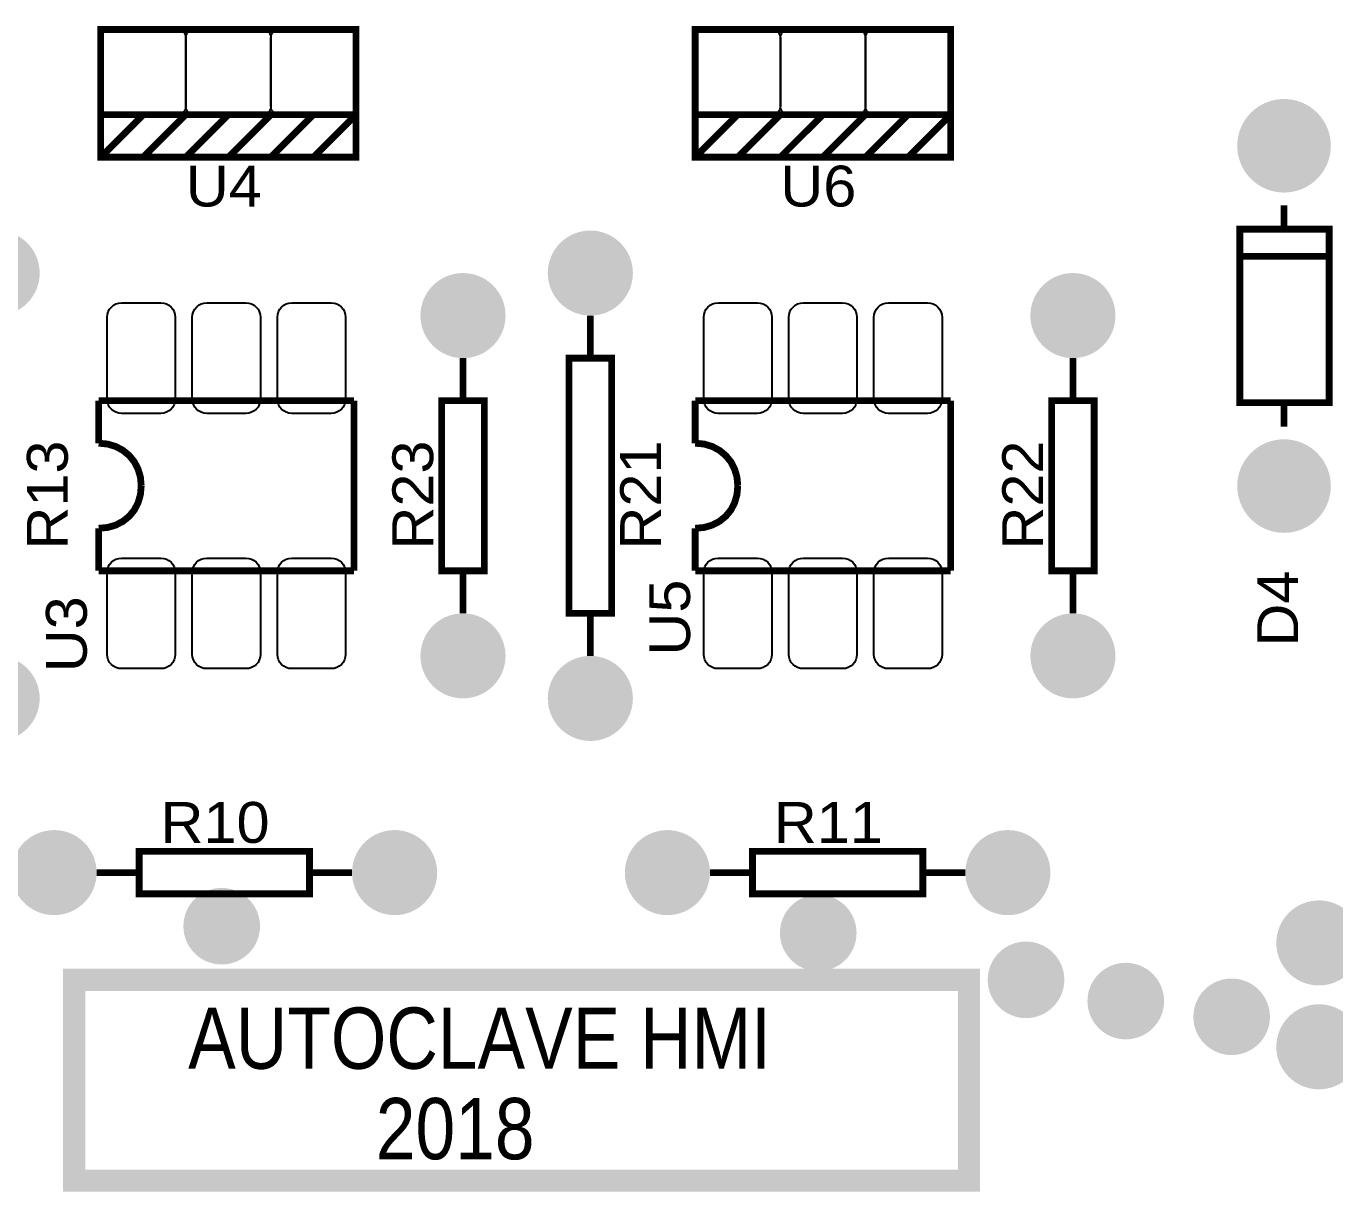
# Model space of a CAD drawing. Header units: inches. Extents: x 18.7 to 39.4, y 4.3 to 20.5.
# Drawn here: x 34.981 to 36.637, y 12.995 to 14.47 of the extents above; entities that cross this region are included whole.
import ezdxf

# ---------------------------------------------------------------- set-up
doc = ezdxf.new("R2010")
doc.units = ezdxf.units.IN
doc.header["$MEASUREMENT"] = 0
doc.styles.get("Standard").update_dxf_attribs({"font": 'arial.ttf'})

# ---------------------------------------------------------------- blocks, each defined once
blk = doc.blocks.new('EPAD')
at = {"const_width": 0.5}
blk.add_lwpolyline([(-0.25, 0, 1), (0.25, 0, 1)], format="xyb", close=True, dxfattribs=at)
blk = doc.blocks.new('tarjetacontrol3')
for points, const_width in [([(52.5586, 41.9392), (53.0086, 41.9392), (53.0086, 42.0892), (52.5586, 42.0892), (52.5586, 41.9392)], 0.012), ([(52.5586, 41.9392), (53.0086, 41.9392), (53.0086, 42.0892), (52.5586, 42.0892), (52.5586, 41.9392)], 0.012), ([(52.5586, 41.9392), (53.0086, 41.9392), (53.0086, 42.0892), (52.5586, 42.0892), (52.5586, 41.9392)], 0.012), ([(53.6062, 41.9392), (54.0562, 41.9392), (54.0562, 42.0892), (53.6062, 42.0892), (53.6062, 41.9392)], 0.012), ([(53.6062, 41.9392), (54.0562, 41.9392), (54.0562, 42.0892), (53.6062, 42.0892), (53.6062, 41.9392)], 0.012), ([(53.6062, 41.9392), (54.0562, 41.9392), (54.0562, 42.0892), (53.6062, 42.0892), (53.6062, 41.9392)], 0.012), ([(53.0086, 41.9392), (53.0086, 41.8642), (52.5586, 41.8642), (52.5586, 41.9392)], 0.012), ([(52.6336, 41.9392), (52.5586, 41.8642)], 0.012), ([(53.0086, 41.9392), (53.0086, 41.8642), (52.5586, 41.8642), (52.5586, 41.9392)], 0.012), ([(52.6336, 41.9392), (52.5586, 41.8642)], 0.012), ([(53.0086, 41.9392), (53.0086, 41.8642), (52.5586, 41.8642), (52.5586, 41.9392)], 0.012), ([(52.6336, 41.9392), (52.5586, 41.8642)], 0.012), ([(52.7086, 41.9392), (52.6336, 41.8642)], 0.012), ([(52.7086, 41.9392), (52.6336, 41.8642)], 0.012), ([(52.7086, 41.9392), (52.6336, 41.8642)], 0.012), ([(52.7836, 41.9392), (52.7086, 41.8642)], 0.012), ([(52.7836, 41.9392), (52.7086, 41.8642)], 0.012), ([(52.7836, 41.9392), (52.7086, 41.8642)], 0.012), ([(52.8586, 41.9392), (52.7836, 41.8642)], 0.012), ([(52.8586, 41.9392), (52.7836, 41.8642)], 0.012), ([(52.8586, 41.9392), (52.7836, 41.8642)], 0.012), ([(52.9336, 41.9392), (52.8586, 41.8642)], 0.012), ([(52.9336, 41.9392), (52.8586, 41.8642)], 0.012), ([(52.9336, 41.9392), (52.8586, 41.8642)], 0.012), ([(53.0086, 41.9392), (52.9336, 41.8642)], 0.012), ([(53.0086, 41.9392), (52.9336, 41.8642)], 0.012), ([(53.0086, 41.9392), (52.9336, 41.8642)], 0.012), ([(54.0562, 41.9392), (54.0562, 41.8642), (53.6062, 41.8642), (53.6062, 41.9392)], 0.012), ([(53.6812, 41.9392), (53.6062, 41.8642)], 0.012), ([(54.0562, 41.9392), (54.0562, 41.8642), (53.6062, 41.8642), (53.6062, 41.9392)], 0.012), ([(53.6812, 41.9392), (53.6062, 41.8642)], 0.012), ([(54.0562, 41.9392), (54.0562, 41.8642), (53.6062, 41.8642), (53.6062, 41.9392)], 0.012), ([(53.6812, 41.9392), (53.6062, 41.8642)], 0.012), ([(53.7562, 41.9392), (53.6812, 41.8642)], 0.012), ([(53.7562, 41.9392), (53.6812, 41.8642)], 0.012), ([(53.7562, 41.9392), (53.6812, 41.8642)], 0.012), ([(53.8312, 41.9392), (53.7562, 41.8642)], 0.012), ([(53.8312, 41.9392), (53.7562, 41.8642)], 0.012), ([(53.8312, 41.9392), (53.7562, 41.8642)], 0.012), ([(53.9062, 41.9392), (53.8312, 41.8642)], 0.012), ([(53.9062, 41.9392), (53.8312, 41.8642)], 0.012), ([(53.9062, 41.9392), (53.8312, 41.8642)], 0.012), ([(53.9812, 41.9392), (53.9062, 41.8642)], 0.012), ([(53.9812, 41.9392), (53.9062, 41.8642)], 0.012), ([(53.9812, 41.9392), (53.9062, 41.8642)], 0.012), ([(54.0562, 41.9392), (53.9812, 41.8642)], 0.012), ([(54.0562, 41.9392), (53.9812, 41.8642)], 0.012), ([(54.0562, 41.9392), (53.9812, 41.8642)], 0.012), ([(54.6438, 41.7793), (54.6438, 41.7373)], 0.012), ([(54.6438, 41.7793), (54.6438, 41.7373)], 0.012), ([(54.6438, 41.7793), (54.6438, 41.7373)], 0.012), ([(54.5658, 41.4313), (54.7233, 41.4313), (54.7233, 41.7373), (54.5658, 41.7373), (54.5658, 41.4313)], 0.012), ([(54.5658, 41.4313), (54.7233, 41.4313), (54.7233, 41.7373), (54.5658, 41.7373), (54.5658, 41.4313)], 0.012), ([(54.5658, 41.4313), (54.7233, 41.4313), (54.7233, 41.7373), (54.5658, 41.7373), (54.5658, 41.4313)], 0.012), ([(54.7218, 41.6893), (54.5673, 41.6893)], 0.012), ([(54.7218, 41.6893), (54.5673, 41.6893)], 0.012), ([(54.7218, 41.6893), (54.5673, 41.6893)], 0.012), ([(53.4214, 41.5849), (53.4214, 41.5099)], 0.012), ([(53.4214, 41.5849), (53.4214, 41.5099)], 0.012), ([(53.4214, 41.5849), (53.4214, 41.5099)], 0.012), ([(53.197, 41.4349), (53.197, 41.5099)], 0.012), ([(53.197, 41.4349), (53.197, 41.5099)], 0.012), ([(53.197, 41.4349), (53.197, 41.5099)], 0.012), ([(53.3839, 41.0599), (53.4589, 41.0599), (53.4589, 41.5099), (53.3839, 41.5099), (53.3839, 41.0599)], 0.012), ([(53.3839, 41.0599), (53.4589, 41.0599), (53.4589, 41.5099), (53.3839, 41.5099), (53.3839, 41.0599)], 0.012), ([(53.3839, 41.0599), (53.4589, 41.0599), (53.4589, 41.5099), (53.3839, 41.5099), (53.3839, 41.0599)], 0.012), ([(54.2718, 41.4349), (54.2718, 41.5099)], 0.012), ([(54.2718, 41.4349), (54.2718, 41.5099)], 0.012), ([(54.2718, 41.4349), (54.2718, 41.5099)], 0.012), ([(52.555, 41.3599), (52.555, 41.4349)], 0.012), ([(52.555, 41.4349), (53.005, 41.4349)], 0.012), ([(52.555, 41.3599), (52.555, 41.4349)], 0.012), ([(52.555, 41.4349), (53.005, 41.4349)], 0.012), ([(52.555, 41.3599), (52.555, 41.4349)], 0.012), ([(52.555, 41.4349), (53.005, 41.4349)], 0.012), ([(53.005, 41.1349), (53.005, 41.4349)], 0.012), ([(53.005, 41.1349), (53.005, 41.4349)], 0.012), ([(53.005, 41.1349), (53.005, 41.4349)], 0.012), ([(53.1595, 41.1349), (53.2345, 41.1349), (53.2345, 41.4349), (53.1595, 41.4349), (53.1595, 41.1349)], 0.012), ([(53.1595, 41.1349), (53.2345, 41.1349), (53.2345, 41.4349), (53.1595, 41.4349), (53.1595, 41.1349)], 0.012), ([(53.1595, 41.1349), (53.2345, 41.1349), (53.2345, 41.4349), (53.1595, 41.4349), (53.1595, 41.1349)], 0.012), ([(53.6062, 41.3599), (53.6062, 41.4349)], 0.012), ([(53.6062, 41.4349), (54.0562, 41.4349)], 0.012), ([(53.6062, 41.3599), (53.6062, 41.4349)], 0.012), ([(53.6062, 41.4349), (54.0562, 41.4349)], 0.012), ([(53.6062, 41.3599), (53.6062, 41.4349)], 0.012), ([(53.6062, 41.4349), (54.0562, 41.4349)], 0.012), ([(54.0562, 41.1349), (54.0562, 41.4349)], 0.012), ([(54.0562, 41.1349), (54.0562, 41.4349)], 0.012), ([(54.0562, 41.1349), (54.0562, 41.4349)], 0.012), ([(54.2343, 41.1349), (54.3093, 41.1349), (54.3093, 41.4349), (54.2343, 41.4349), (54.2343, 41.1349)], 0.012), ([(54.2343, 41.1349), (54.3093, 41.1349), (54.3093, 41.4349), (54.2343, 41.4349), (54.2343, 41.1349)], 0.012), ([(54.2343, 41.1349), (54.3093, 41.1349), (54.3093, 41.4349), (54.2343, 41.4349), (54.2343, 41.1349)], 0.012), ([(54.6438, 41.4313), (54.6438, 41.3893)], 0.012), ([(54.6438, 41.4313), (54.6438, 41.3893)], 0.012), ([(54.6438, 41.4313), (54.6438, 41.3893)], 0.012), ([(52.63, 41.2849), (52.6286, 41.3002), (52.6244, 41.3143), (52.6178, 41.3271), (52.6089, 41.3381), (52.5979, 41.3472), (52.5851, 41.3541), (52.5708, 41.3584), (52.555, 41.3599)], 0.012), ([(52.63, 41.2849), (52.6286, 41.3002), (52.6244, 41.3143), (52.6178, 41.3271), (52.6089, 41.3381), (52.5979, 41.3472), (52.5851, 41.3541), (52.5708, 41.3584), (52.555, 41.3599)], 0.012), ([(52.63, 41.2849), (52.6286, 41.3002), (52.6244, 41.3143), (52.6178, 41.3271), (52.6089, 41.3381), (52.5979, 41.3472), (52.5851, 41.3541), (52.5708, 41.3584), (52.555, 41.3599)], 0.012), ([(53.6812, 41.2849), (53.6798, 41.3002), (53.6756, 41.3143), (53.669, 41.3271), (53.66, 41.3381), (53.6491, 41.3472), (53.6363, 41.3541), (53.6219, 41.3584), (53.6062, 41.3599)], 0.012), ([(53.6812, 41.2849), (53.6798, 41.3002), (53.6756, 41.3143), (53.669, 41.3271), (53.66, 41.3381), (53.6491, 41.3472), (53.6363, 41.3541), (53.6219, 41.3584), (53.6062, 41.3599)], 0.012), ([(53.6812, 41.2849), (53.6798, 41.3002), (53.6756, 41.3143), (53.669, 41.3271), (53.66, 41.3381), (53.6491, 41.3472), (53.6363, 41.3541), (53.6219, 41.3584), (53.6062, 41.3599)], 0.012), ([(52.63, 41.2849), (52.6286, 41.2692), (52.6244, 41.2548), (52.6178, 41.242), (52.6089, 41.2311), (52.5979, 41.2222), (52.5851, 41.2155), (52.5708, 41.2113), (52.555, 41.2099)], 0.012), ([(52.63, 41.2849), (52.6286, 41.2692), (52.6244, 41.2548), (52.6178, 41.242), (52.6089, 41.2311), (52.5979, 41.2222), (52.5851, 41.2155), (52.5708, 41.2113), (52.555, 41.2099)], 0.012), ([(52.63, 41.2849), (52.6286, 41.2692), (52.6244, 41.2548), (52.6178, 41.242), (52.6089, 41.2311), (52.5979, 41.2222), (52.5851, 41.2155), (52.5708, 41.2113), (52.555, 41.2099)], 0.012), ([(53.6812, 41.2849), (53.6798, 41.2692), (53.6756, 41.2548), (53.669, 41.242), (53.66, 41.2311), (53.6491, 41.2222), (53.6363, 41.2155), (53.6219, 41.2113), (53.6062, 41.2099)], 0.012), ([(53.6812, 41.2849), (53.6798, 41.2692), (53.6756, 41.2548), (53.669, 41.242), (53.66, 41.2311), (53.6491, 41.2222), (53.6363, 41.2155), (53.6219, 41.2113), (53.6062, 41.2099)], 0.012), ([(53.6812, 41.2849), (53.6798, 41.2692), (53.6756, 41.2548), (53.669, 41.242), (53.66, 41.2311), (53.6491, 41.2222), (53.6363, 41.2155), (53.6219, 41.2113), (53.6062, 41.2099)], 0.012), ([(52.555, 41.1349), (52.555, 41.2099)], 0.012), ([(52.555, 41.1349), (52.555, 41.2099)], 0.012), ([(52.555, 41.1349), (52.555, 41.2099)], 0.012), ([(53.6062, 41.1349), (53.6062, 41.2099)], 0.012), ([(53.6062, 41.1349), (53.6062, 41.2099)], 0.012), ([(53.6062, 41.1349), (53.6062, 41.2099)], 0.012), ([(52.555, 41.1349), (53.005, 41.1349)], 0.012), ([(52.555, 41.1349), (53.005, 41.1349)], 0.012), ([(52.555, 41.1349), (53.005, 41.1349)], 0.012), ([(53.197, 41.0599), (53.197, 41.1349)], 0.012), ([(53.197, 41.0599), (53.197, 41.1349)], 0.012), ([(53.197, 41.0599), (53.197, 41.1349)], 0.012), ([(53.6062, 41.1349), (54.0562, 41.1349)], 0.012), ([(53.6062, 41.1349), (54.0562, 41.1349)], 0.012), ([(53.6062, 41.1349), (54.0562, 41.1349)], 0.012), ([(54.2718, 41.0599), (54.2718, 41.1349)], 0.012), ([(54.2718, 41.0599), (54.2718, 41.1349)], 0.012), ([(54.2718, 41.0599), (54.2718, 41.1349)], 0.012), ([(53.4214, 41.0599), (53.4214, 40.9849)], 0.012), ([(53.4214, 41.0599), (53.4214, 40.9849)], 0.012), ([(53.4214, 41.0599), (53.4214, 40.9849)], 0.012), ([(52.6265, 40.5653), (52.9265, 40.5653), (52.9265, 40.6403), (52.6265, 40.6403), (52.6265, 40.5653)], 0.012), ([(52.6265, 40.5653), (52.9265, 40.5653), (52.9265, 40.6403), (52.6265, 40.6403), (52.6265, 40.5653)], 0.012), ([(52.6265, 40.5653), (52.9265, 40.5653), (52.9265, 40.6403), (52.6265, 40.6403), (52.6265, 40.5653)], 0.012), ([(53.7072, 40.5653), (54.0072, 40.5653), (54.0072, 40.6403), (53.7072, 40.6403), (53.7072, 40.5653)], 0.012), ([(53.7072, 40.5653), (54.0072, 40.5653), (54.0072, 40.6403), (53.7072, 40.6403), (53.7072, 40.5653)], 0.012), ([(53.7072, 40.5653), (54.0072, 40.5653), (54.0072, 40.6403), (53.7072, 40.6403), (53.7072, 40.5653)], 0.012), ([(52.5515, 40.6028), (52.6265, 40.6028)], 0.012), ([(52.5515, 40.6028), (52.6265, 40.6028)], 0.012), ([(52.5515, 40.6028), (52.6265, 40.6028)], 0.012), ([(52.9265, 40.6028), (53.0015, 40.6028)], 0.012), ([(52.9265, 40.6028), (53.0015, 40.6028)], 0.012), ([(52.9265, 40.6028), (53.0015, 40.6028)], 0.012), ([(53.6322, 40.6028), (53.7072, 40.6028)], 0.012), ([(53.6322, 40.6028), (53.7072, 40.6028)], 0.012), ([(53.6322, 40.6028), (53.7072, 40.6028)], 0.012), ([(54.0072, 40.6028), (54.0822, 40.6028)], 0.012), ([(54.0072, 40.6028), (54.0822, 40.6028)], 0.012), ([(54.0072, 40.6028), (54.0822, 40.6028)], 0.012), ([(52.5119, 40.0595), (54.0887, 40.0595), (54.0887, 40.4138), (52.5119, 40.4138), (52.5119, 40.0595)], 0.039), ([(52.5119, 40.0595), (54.0887, 40.0595), (54.0887, 40.4138), (52.5119, 40.4138), (52.5119, 40.0595)], 0.039), ([(52.5119, 40.0595), (54.0887, 40.0595), (54.0887, 40.4138), (52.5119, 40.4138), (52.5119, 40.0595)], 0.039)]:
    blk.add_lwpolyline(points, dxfattribs=dict(const_width=const_width))
for points in [[(52.6936, 41.9392), (52.5736, 41.9392), (52.572, 41.9393), (52.5705, 41.9395), (52.5691, 41.9399), (52.5677, 41.9404), (52.5664, 41.941), (52.5651, 41.9417), (52.564, 41.9426), (52.5629, 41.9436), (52.562, 41.9446), (52.5611, 41.9458), (52.5604, 41.947), (52.5597, 41.9483), (52.5592, 41.9497), (52.5589, 41.9512), (52.5587, 41.9527), (52.5586, 41.9542), (52.5586, 42.0742), (52.5587, 42.0758), (52.5589, 42.0773), (52.5592, 42.0787), (52.5597, 42.0801), (52.5604, 42.0814), (52.5611, 42.0827), (52.562, 42.0838), (52.5629, 42.0849), (52.564, 42.0858), (52.5651, 42.0867), (52.5664, 42.0874), (52.5677, 42.0881), (52.5691, 42.0886), (52.5705, 42.0889), (52.572, 42.0891), (52.5736, 42.0892), (52.6936, 42.0892), (52.6951, 42.0891), (52.6967, 42.0889), (52.6981, 42.0886), (52.6995, 42.0881), (52.7008, 42.0874), (52.702, 42.0867), (52.7032, 42.0858), (52.7042, 42.0849), (52.7052, 42.0838), (52.7061, 42.0827), (52.7068, 42.0814), (52.7074, 42.0801), (52.7079, 42.0787), (52.7083, 42.0773), (52.7085, 42.0758), (52.7086, 42.0742), (52.7086, 41.9542), (52.7085, 41.9527), (52.7083, 41.9512), (52.7079, 41.9497), (52.7074, 41.9483), (52.7068, 41.947), (52.7061, 41.9458), (52.7052, 41.9446), (52.7042, 41.9436), (52.7032, 41.9426), (52.702, 41.9417), (52.7008, 41.941), (52.6995, 41.9404), (52.6981, 41.9399), (52.6967, 41.9395), (52.6951, 41.9393), (52.6936, 41.9392)], [(52.8436, 41.9392), (52.7236, 41.9392), (52.722, 41.9393), (52.7205, 41.9395), (52.7191, 41.9399), (52.7177, 41.9404), (52.7164, 41.941), (52.7151, 41.9417), (52.714, 41.9426), (52.7129, 41.9436), (52.712, 41.9446), (52.7111, 41.9458), (52.7104, 41.947), (52.7097, 41.9483), (52.7092, 41.9497), (52.7089, 41.9512), (52.7087, 41.9527), (52.7086, 41.9542), (52.7086, 42.0742), (52.7087, 42.0758), (52.7089, 42.0773), (52.7092, 42.0787), (52.7097, 42.0801), (52.7104, 42.0814), (52.7111, 42.0827), (52.712, 42.0838), (52.7129, 42.0849), (52.714, 42.0858), (52.7151, 42.0867), (52.7164, 42.0874), (52.7177, 42.0881), (52.7191, 42.0886), (52.7205, 42.0889), (52.722, 42.0891), (52.7236, 42.0892), (52.8436, 42.0892), (52.8451, 42.0891), (52.8467, 42.0889), (52.8481, 42.0886), (52.8495, 42.0881), (52.8508, 42.0874), (52.852, 42.0867), (52.8532, 42.0858), (52.8542, 42.0849), (52.8552, 42.0838), (52.8561, 42.0827), (52.8568, 42.0814), (52.8574, 42.0801), (52.8579, 42.0787), (52.8583, 42.0773), (52.8585, 42.0758), (52.8586, 42.0742), (52.8586, 41.9542), (52.8585, 41.9527), (52.8583, 41.9512), (52.8579, 41.9497), (52.8574, 41.9483), (52.8568, 41.947), (52.8561, 41.9458), (52.8552, 41.9446), (52.8542, 41.9436), (52.8532, 41.9426), (52.852, 41.9417), (52.8508, 41.941), (52.8495, 41.9404), (52.8481, 41.9399), (52.8467, 41.9395), (52.8451, 41.9393), (52.8436, 41.9392)], [(52.9936, 41.9392), (52.8736, 41.9392), (52.872, 41.9393), (52.8705, 41.9395), (52.8691, 41.9399), (52.8677, 41.9404), (52.8664, 41.941), (52.8651, 41.9417), (52.864, 41.9426), (52.8629, 41.9436), (52.862, 41.9446), (52.8611, 41.9458), (52.8604, 41.947), (52.8597, 41.9483), (52.8592, 41.9497), (52.8589, 41.9512), (52.8587, 41.9527), (52.8586, 41.9542), (52.8586, 42.0742), (52.8587, 42.0758), (52.8589, 42.0773), (52.8592, 42.0787), (52.8597, 42.0801), (52.8604, 42.0814), (52.8611, 42.0827), (52.862, 42.0838), (52.8629, 42.0849), (52.864, 42.0858), (52.8651, 42.0867), (52.8664, 42.0874), (52.8677, 42.0881), (52.8691, 42.0886), (52.8705, 42.0889), (52.872, 42.0891), (52.8736, 42.0892), (52.9936, 42.0892), (52.9951, 42.0891), (52.9967, 42.0889), (52.9981, 42.0886), (52.9995, 42.0881), (53.0008, 42.0874), (53.002, 42.0867), (53.0032, 42.0858), (53.0042, 42.0849), (53.0052, 42.0838), (53.0061, 42.0827), (53.0068, 42.0814), (53.0074, 42.0801), (53.0079, 42.0787), (53.0083, 42.0773), (53.0085, 42.0758), (53.0086, 42.0742), (53.0086, 41.9542), (53.0085, 41.9527), (53.0083, 41.9512), (53.0079, 41.9497), (53.0074, 41.9483), (53.0068, 41.947), (53.0061, 41.9458), (53.0052, 41.9446), (53.0042, 41.9436), (53.0032, 41.9426), (53.002, 41.9417), (53.0008, 41.941), (52.9995, 41.9404), (52.9981, 41.9399), (52.9967, 41.9395), (52.9951, 41.9393), (52.9936, 41.9392)], [(53.7412, 41.9392), (53.6212, 41.9392), (53.6197, 41.9393), (53.6182, 41.9395), (53.6167, 41.9399), (53.6153, 41.9404), (53.614, 41.941), (53.6128, 41.9417), (53.6116, 41.9426), (53.6106, 41.9436), (53.6096, 41.9446), (53.6087, 41.9458), (53.608, 41.947), (53.6074, 41.9483), (53.6069, 41.9497), (53.6065, 41.9512), (53.6063, 41.9527), (53.6062, 41.9542), (53.6062, 42.0742), (53.6063, 42.0758), (53.6065, 42.0773), (53.6069, 42.0787), (53.6074, 42.0801), (53.608, 42.0814), (53.6087, 42.0827), (53.6096, 42.0838), (53.6106, 42.0849), (53.6116, 42.0858), (53.6128, 42.0867), (53.614, 42.0874), (53.6153, 42.0881), (53.6167, 42.0886), (53.6182, 42.0889), (53.6197, 42.0891), (53.6212, 42.0892), (53.7412, 42.0892), (53.7428, 42.0891), (53.7443, 42.0889), (53.7457, 42.0886), (53.7471, 42.0881), (53.7484, 42.0874), (53.7497, 42.0867), (53.7508, 42.0858), (53.7519, 42.0849), (53.7528, 42.0838), (53.7537, 42.0827), (53.7544, 42.0814), (53.7551, 42.0801), (53.7556, 42.0787), (53.7559, 42.0773), (53.7561, 42.0758), (53.7562, 42.0742), (53.7562, 41.9542), (53.7561, 41.9527), (53.7559, 41.9512), (53.7556, 41.9497), (53.7551, 41.9483), (53.7544, 41.947), (53.7537, 41.9458), (53.7528, 41.9446), (53.7519, 41.9436), (53.7508, 41.9426), (53.7497, 41.9417), (53.7484, 41.941), (53.7471, 41.9404), (53.7457, 41.9399), (53.7443, 41.9395), (53.7428, 41.9393), (53.7412, 41.9392)], [(53.8912, 41.9392), (53.7712, 41.9392), (53.7697, 41.9393), (53.7682, 41.9395), (53.7667, 41.9399), (53.7653, 41.9404), (53.764, 41.941), (53.7628, 41.9417), (53.7616, 41.9426), (53.7606, 41.9436), (53.7596, 41.9446), (53.7587, 41.9458), (53.758, 41.947), (53.7574, 41.9483), (53.7569, 41.9497), (53.7565, 41.9512), (53.7563, 41.9527), (53.7562, 41.9542), (53.7562, 42.0742), (53.7563, 42.0758), (53.7565, 42.0773), (53.7569, 42.0787), (53.7574, 42.0801), (53.758, 42.0814), (53.7587, 42.0827), (53.7596, 42.0838), (53.7606, 42.0849), (53.7616, 42.0858), (53.7628, 42.0867), (53.764, 42.0874), (53.7653, 42.0881), (53.7667, 42.0886), (53.7682, 42.0889), (53.7697, 42.0891), (53.7712, 42.0892), (53.8912, 42.0892), (53.8928, 42.0891), (53.8943, 42.0889), (53.8957, 42.0886), (53.8971, 42.0881), (53.8984, 42.0874), (53.8997, 42.0867), (53.9008, 42.0858), (53.9019, 42.0849), (53.9028, 42.0838), (53.9037, 42.0827), (53.9044, 42.0814), (53.9051, 42.0801), (53.9056, 42.0787), (53.9059, 42.0773), (53.9061, 42.0758), (53.9062, 42.0742), (53.9062, 41.9542), (53.9061, 41.9527), (53.9059, 41.9512), (53.9056, 41.9497), (53.9051, 41.9483), (53.9044, 41.947), (53.9037, 41.9458), (53.9028, 41.9446), (53.9019, 41.9436), (53.9008, 41.9426), (53.8997, 41.9417), (53.8984, 41.941), (53.8971, 41.9404), (53.8957, 41.9399), (53.8943, 41.9395), (53.8928, 41.9393), (53.8912, 41.9392)], [(54.0412, 41.9392), (53.9212, 41.9392), (53.9197, 41.9393), (53.9182, 41.9395), (53.9167, 41.9399), (53.9153, 41.9404), (53.914, 41.941), (53.9128, 41.9417), (53.9116, 41.9426), (53.9106, 41.9436), (53.9096, 41.9446), (53.9087, 41.9458), (53.908, 41.947), (53.9074, 41.9483), (53.9069, 41.9497), (53.9065, 41.9512), (53.9063, 41.9527), (53.9062, 41.9542), (53.9062, 42.0742), (53.9063, 42.0758), (53.9065, 42.0773), (53.9069, 42.0787), (53.9074, 42.0801), (53.908, 42.0814), (53.9087, 42.0827), (53.9096, 42.0838), (53.9106, 42.0849), (53.9116, 42.0858), (53.9128, 42.0867), (53.914, 42.0874), (53.9153, 42.0881), (53.9167, 42.0886), (53.9182, 42.0889), (53.9197, 42.0891), (53.9212, 42.0892), (54.0412, 42.0892), (54.0428, 42.0891), (54.0443, 42.0889), (54.0457, 42.0886), (54.0471, 42.0881), (54.0484, 42.0874), (54.0497, 42.0867), (54.0508, 42.0858), (54.0519, 42.0849), (54.0528, 42.0838), (54.0537, 42.0827), (54.0544, 42.0814), (54.0551, 42.0801), (54.0556, 42.0787), (54.0559, 42.0773), (54.0561, 42.0758), (54.0562, 42.0742), (54.0562, 41.9542), (54.0561, 41.9527), (54.0559, 41.9512), (54.0556, 41.9497), (54.0551, 41.9483), (54.0544, 41.947), (54.0537, 41.9458), (54.0528, 41.9446), (54.0519, 41.9436), (54.0508, 41.9426), (54.0497, 41.9417), (54.0484, 41.941), (54.0471, 41.9404), (54.0457, 41.9399), (54.0443, 41.9395), (54.0428, 41.9393), (54.0412, 41.9392)], [(52.5955, 41.6074), (52.6645, 41.6074), (52.6698, 41.6069), (52.6746, 41.6054), (52.6789, 41.6031), (52.6827, 41.6), (52.6858, 41.5963), (52.6881, 41.5919), (52.6895, 41.5871), (52.69, 41.5819), (52.69, 41.4379), (52.6895, 41.4327), (52.6881, 41.4279), (52.6858, 41.4235), (52.6827, 41.4198), (52.6789, 41.4167), (52.6746, 41.4144), (52.6698, 41.4129), (52.6645, 41.4124), (52.5955, 41.4124), (52.5903, 41.4129), (52.5855, 41.4144), (52.5812, 41.4167), (52.5774, 41.4198), (52.5743, 41.4235), (52.572, 41.4279), (52.5705, 41.4327), (52.57, 41.4379), (52.57, 41.5819), (52.5705, 41.5871), (52.572, 41.5919), (52.5743, 41.5963), (52.5774, 41.6), (52.5812, 41.6031), (52.5855, 41.6054), (52.5903, 41.6069), (52.5955, 41.6074)], [(52.7455, 41.6074), (52.8145, 41.6074), (52.8198, 41.6069), (52.8246, 41.6054), (52.8289, 41.6031), (52.8327, 41.6), (52.8358, 41.5963), (52.8381, 41.5919), (52.8395, 41.5871), (52.84, 41.5819), (52.84, 41.4379), (52.8395, 41.4327), (52.8381, 41.4279), (52.8358, 41.4235), (52.8327, 41.4198), (52.8289, 41.4167), (52.8246, 41.4144), (52.8198, 41.4129), (52.8145, 41.4124), (52.7455, 41.4124), (52.7403, 41.4129), (52.7355, 41.4144), (52.7312, 41.4167), (52.7274, 41.4198), (52.7243, 41.4235), (52.722, 41.4279), (52.7205, 41.4327), (52.72, 41.4379), (52.72, 41.5819), (52.7205, 41.5871), (52.722, 41.5919), (52.7243, 41.5963), (52.7274, 41.6), (52.7312, 41.6031), (52.7355, 41.6054), (52.7403, 41.6069), (52.7455, 41.6074)], [(52.8955, 41.6074), (52.9645, 41.6074), (52.9698, 41.6069), (52.9746, 41.6054), (52.9789, 41.6031), (52.9827, 41.6), (52.9858, 41.5963), (52.9881, 41.5919), (52.9895, 41.5871), (52.99, 41.5819), (52.99, 41.4379), (52.9895, 41.4327), (52.9881, 41.4279), (52.9858, 41.4235), (52.9827, 41.4198), (52.9789, 41.4167), (52.9746, 41.4144), (52.9698, 41.4129), (52.9645, 41.4124), (52.8955, 41.4124), (52.8903, 41.4129), (52.8855, 41.4144), (52.8812, 41.4167), (52.8774, 41.4198), (52.8743, 41.4235), (52.872, 41.4279), (52.8705, 41.4327), (52.87, 41.4379), (52.87, 41.5819), (52.8705, 41.5871), (52.872, 41.5919), (52.8743, 41.5963), (52.8774, 41.6), (52.8812, 41.6031), (52.8855, 41.6054), (52.8903, 41.6069), (52.8955, 41.6074)], [(53.6467, 41.6074), (53.7157, 41.6074), (53.7209, 41.6069), (53.7258, 41.6054), (53.7301, 41.6031), (53.7339, 41.6), (53.7369, 41.5963), (53.7393, 41.5919), (53.7407, 41.5871), (53.7412, 41.5819), (53.7412, 41.4379), (53.7407, 41.4327), (53.7393, 41.4279), (53.7369, 41.4235), (53.7339, 41.4198), (53.7301, 41.4167), (53.7258, 41.4144), (53.7209, 41.4129), (53.7157, 41.4124), (53.6467, 41.4124), (53.6415, 41.4129), (53.6367, 41.4144), (53.6324, 41.4167), (53.6286, 41.4198), (53.6255, 41.4235), (53.6232, 41.4279), (53.6217, 41.4327), (53.6212, 41.4379), (53.6212, 41.5819), (53.6217, 41.5871), (53.6232, 41.5919), (53.6255, 41.5963), (53.6286, 41.6), (53.6324, 41.6031), (53.6367, 41.6054), (53.6415, 41.6069), (53.6467, 41.6074)], [(53.7967, 41.6074), (53.8657, 41.6074), (53.8709, 41.6069), (53.8758, 41.6054), (53.8801, 41.6031), (53.8839, 41.6), (53.8869, 41.5963), (53.8893, 41.5919), (53.8907, 41.5871), (53.8912, 41.5819), (53.8912, 41.4379), (53.8907, 41.4327), (53.8893, 41.4279), (53.8869, 41.4235), (53.8839, 41.4198), (53.8801, 41.4167), (53.8758, 41.4144), (53.8709, 41.4129), (53.8657, 41.4124), (53.7967, 41.4124), (53.7915, 41.4129), (53.7867, 41.4144), (53.7824, 41.4167), (53.7786, 41.4198), (53.7755, 41.4235), (53.7732, 41.4279), (53.7717, 41.4327), (53.7712, 41.4379), (53.7712, 41.5819), (53.7717, 41.5871), (53.7732, 41.5919), (53.7755, 41.5963), (53.7786, 41.6), (53.7824, 41.6031), (53.7867, 41.6054), (53.7915, 41.6069), (53.7967, 41.6074)], [(53.9467, 41.6074), (54.0157, 41.6074), (54.0209, 41.6069), (54.0258, 41.6054), (54.0301, 41.6031), (54.0339, 41.6), (54.0369, 41.5963), (54.0393, 41.5919), (54.0407, 41.5871), (54.0412, 41.5819), (54.0412, 41.4379), (54.0407, 41.4327), (54.0393, 41.4279), (54.0369, 41.4235), (54.0339, 41.4198), (54.0301, 41.4167), (54.0258, 41.4144), (54.0209, 41.4129), (54.0157, 41.4124), (53.9467, 41.4124), (53.9415, 41.4129), (53.9367, 41.4144), (53.9324, 41.4167), (53.9286, 41.4198), (53.9255, 41.4235), (53.9232, 41.4279), (53.9217, 41.4327), (53.9212, 41.4379), (53.9212, 41.5819), (53.9217, 41.5871), (53.9232, 41.5919), (53.9255, 41.5963), (53.9286, 41.6), (53.9324, 41.6031), (53.9367, 41.6054), (53.9415, 41.6069), (53.9467, 41.6074)], [(52.5955, 41.1574), (52.6645, 41.1574), (52.6698, 41.1569), (52.6746, 41.1554), (52.6789, 41.1531), (52.6827, 41.15), (52.6858, 41.1463), (52.6881, 41.1419), (52.6895, 41.1371), (52.69, 41.1319), (52.69, 40.9879), (52.6895, 40.9827), (52.6881, 40.9779), (52.6858, 40.9735), (52.6827, 40.9698), (52.6789, 40.9667), (52.6746, 40.9644), (52.6698, 40.9629), (52.6645, 40.9624), (52.5955, 40.9624), (52.5903, 40.9629), (52.5855, 40.9644), (52.5812, 40.9667), (52.5774, 40.9698), (52.5743, 40.9735), (52.572, 40.9779), (52.5705, 40.9827), (52.57, 40.9879), (52.57, 41.1319), (52.5705, 41.1371), (52.572, 41.1419), (52.5743, 41.1463), (52.5774, 41.15), (52.5812, 41.1531), (52.5855, 41.1554), (52.5903, 41.1569), (52.5955, 41.1574)], [(52.7455, 41.1574), (52.8145, 41.1574), (52.8198, 41.1569), (52.8246, 41.1554), (52.8289, 41.1531), (52.8327, 41.15), (52.8358, 41.1463), (52.8381, 41.1419), (52.8395, 41.1371), (52.84, 41.1319), (52.84, 40.9879), (52.8395, 40.9827), (52.8381, 40.9779), (52.8358, 40.9735), (52.8327, 40.9698), (52.8289, 40.9667), (52.8246, 40.9644), (52.8198, 40.9629), (52.8145, 40.9624), (52.7455, 40.9624), (52.7403, 40.9629), (52.7355, 40.9644), (52.7312, 40.9667), (52.7274, 40.9698), (52.7243, 40.9735), (52.722, 40.9779), (52.7205, 40.9827), (52.72, 40.9879), (52.72, 41.1319), (52.7205, 41.1371), (52.722, 41.1419), (52.7243, 41.1463), (52.7274, 41.15), (52.7312, 41.1531), (52.7355, 41.1554), (52.7403, 41.1569), (52.7455, 41.1574)], [(52.8955, 41.1574), (52.9645, 41.1574), (52.9698, 41.1569), (52.9746, 41.1554), (52.9789, 41.1531), (52.9827, 41.15), (52.9858, 41.1463), (52.9881, 41.1419), (52.9895, 41.1371), (52.99, 41.1319), (52.99, 40.9879), (52.9895, 40.9827), (52.9881, 40.9779), (52.9858, 40.9735), (52.9827, 40.9698), (52.9789, 40.9667), (52.9746, 40.9644), (52.9698, 40.9629), (52.9645, 40.9624), (52.8955, 40.9624), (52.8903, 40.9629), (52.8855, 40.9644), (52.8812, 40.9667), (52.8774, 40.9698), (52.8743, 40.9735), (52.872, 40.9779), (52.8705, 40.9827), (52.87, 40.9879), (52.87, 41.1319), (52.8705, 41.1371), (52.872, 41.1419), (52.8743, 41.1463), (52.8774, 41.15), (52.8812, 41.1531), (52.8855, 41.1554), (52.8903, 41.1569), (52.8955, 41.1574)], [(53.6467, 41.1574), (53.7157, 41.1574), (53.7209, 41.1569), (53.7258, 41.1554), (53.7301, 41.1531), (53.7339, 41.15), (53.7369, 41.1463), (53.7393, 41.1419), (53.7407, 41.1371), (53.7412, 41.1319), (53.7412, 40.9879), (53.7407, 40.9827), (53.7393, 40.9779), (53.7369, 40.9735), (53.7339, 40.9698), (53.7301, 40.9667), (53.7258, 40.9644), (53.7209, 40.9629), (53.7157, 40.9624), (53.6467, 40.9624), (53.6415, 40.9629), (53.6367, 40.9644), (53.6324, 40.9667), (53.6286, 40.9698), (53.6255, 40.9735), (53.6232, 40.9779), (53.6217, 40.9827), (53.6212, 40.9879), (53.6212, 41.1319), (53.6217, 41.1371), (53.6232, 41.1419), (53.6255, 41.1463), (53.6286, 41.15), (53.6324, 41.1531), (53.6367, 41.1554), (53.6415, 41.1569), (53.6467, 41.1574)], [(53.7967, 41.1574), (53.8657, 41.1574), (53.8709, 41.1569), (53.8758, 41.1554), (53.8801, 41.1531), (53.8839, 41.15), (53.8869, 41.1463), (53.8893, 41.1419), (53.8907, 41.1371), (53.8912, 41.1319), (53.8912, 40.9879), (53.8907, 40.9827), (53.8893, 40.9779), (53.8869, 40.9735), (53.8839, 40.9698), (53.8801, 40.9667), (53.8758, 40.9644), (53.8709, 40.9629), (53.8657, 40.9624), (53.7967, 40.9624), (53.7915, 40.9629), (53.7867, 40.9644), (53.7824, 40.9667), (53.7786, 40.9698), (53.7755, 40.9735), (53.7732, 40.9779), (53.7717, 40.9827), (53.7712, 40.9879), (53.7712, 41.1319), (53.7717, 41.1371), (53.7732, 41.1419), (53.7755, 41.1463), (53.7786, 41.15), (53.7824, 41.1531), (53.7867, 41.1554), (53.7915, 41.1569), (53.7967, 41.1574)], [(53.9467, 41.1574), (54.0157, 41.1574), (54.0209, 41.1569), (54.0258, 41.1554), (54.0301, 41.1531), (54.0339, 41.15), (54.0369, 41.1463), (54.0393, 41.1419), (54.0407, 41.1371), (54.0412, 41.1319), (54.0412, 40.9879), (54.0407, 40.9827), (54.0393, 40.9779), (54.0369, 40.9735), (54.0339, 40.9698), (54.0301, 40.9667), (54.0258, 40.9644), (54.0209, 40.9629), (54.0157, 40.9624), (53.9467, 40.9624), (53.9415, 40.9629), (53.9367, 40.9644), (53.9324, 40.9667), (53.9286, 40.9698), (53.9255, 40.9735), (53.9232, 40.9779), (53.9217, 40.9827), (53.9212, 40.9879), (53.9212, 41.1319), (53.9217, 41.1371), (53.9232, 41.1419), (53.9255, 41.1463), (53.9286, 41.15), (53.9324, 41.1531), (53.9367, 41.1554), (53.9415, 41.1569), (53.9467, 41.1574)]]:
    blk.add_lwpolyline(points, close=True)
for p, xscale, yscale in [((54.6438, 41.8843), 0.165, 0.165), ((52.3761, 41.6599), 0.15, 0.15), ((53.4214, 41.6599), 0.15, 0.15), ((53.197, 41.5849), 0.15, 0.15), ((54.2718, 41.5849), 0.15, 0.15), ((54.6438, 41.2843), 0.165, 0.165), ((53.197, 40.9849), 0.15, 0.15), ((54.2718, 40.9849), 0.15, 0.15), ((52.3761, 40.9099), 0.15, 0.15), ((53.4214, 40.9099), 0.15, 0.15), ((52.4765, 40.6028), 0.15, 0.15), ((53.0765, 40.6028), 0.15, 0.15), ((53.5572, 40.6028), 0.15, 0.15), ((54.1572, 40.6028), 0.15, 0.15), ((52.7718, 40.5083), 0.135, 0.135), ((53.823, 40.4965), 0.135, 0.135), ((54.7052, 40.4788), 0.15, 0.15), ((54.1891, 40.4138), 0.135, 0.135), ((54.3649, 40.3763), 0.135, 0.135), ((54.5515, 40.3486), 0.135, 0.135), ((54.7052, 40.2957), 0.15, 0.15)]:
    blk.add_blockref('EPAD', p, dxfattribs=dict(xscale=xscale, yscale=yscale))
for s, height, width, p in [('U4', 0.072, 1.041667, (52.7086, 41.7772)), ('U4', 0.072, 1.041667, (52.7086, 41.7772)), ('U4', 0.072, 1.041667, (52.7086, 41.7772)), ('U6', 0.072, 1.041667, (53.7562, 41.7772)), ('U6', 0.072, 1.041667, (53.7562, 41.7772)), ('U6', 0.072, 1.041667, (53.7562, 41.7772)), ('R10', 0.072, 1.041667, (52.664, 40.6553)), ('R10', 0.072, 1.041667, (52.664, 40.6553)), ('R10', 0.072, 1.041667, (52.664, 40.6553)), ('R11', 0.072, 1.041667, (53.7447, 40.6553)), ('R11', 0.072, 1.041667, (53.7447, 40.6553)), ('R11', 0.072, 1.041667, (53.7447, 40.6553)), ('AUTOCLAVE HMI', 0.108, 0.833333, (52.7127, 40.2569)), ('AUTOCLAVE HMI', 0.108, 0.833333, (52.7127, 40.2569)), ('AUTOCLAVE HMI', 0.108, 0.833333, (52.7127, 40.2569)), ('2018', 0.108, 0.833333, (53.0434, 40.0974)), ('2018', 0.108, 0.833333, (53.0434, 40.0974)), ('2018', 0.108, 0.833333, (53.0434, 40.0974))]:
    blk.add_text(s, height=height, dxfattribs=dict(width=width)).set_placement(p)
at = {"width": 1.041667}
for s, p in [('R13', (52.5006, 41.1724)), ('R13', (52.5006, 41.1724)), ('R13', (52.5006, 41.1724)), ('R23', (53.1445, 41.1724)), ('R23', (53.1445, 41.1724)), ('R23', (53.1445, 41.1724)), ('R21', (53.5459, 41.1724)), ('R21', (53.5459, 41.1724)), ('R21', (53.5459, 41.1724)), ('R22', (54.2193, 41.1724)), ('R22', (54.2193, 41.1724)), ('R22', (54.2193, 41.1724)), ('D4', (54.6686, 41.0014)), ('D4', (54.6686, 41.0014)), ('D4', (54.6686, 41.0014)), ('U5', (53.5971, 40.9855)), ('U5', (53.5971, 40.9855)), ('U5', (53.5971, 40.9855)), ('U3', (52.5341, 40.956)), ('U3', (52.5341, 40.956)), ('U3', (52.5341, 40.956))]:
    blk.add_text(s, height=0.072, rotation=90, dxfattribs=at).set_placement(p)

msp = doc.modelspace()

# ---------------------------------------------------------------- block references
at = {"xscale": 0.7177824070806114, "yscale": 0.7177824070806114, "zscale": 0.7177824070806114}
msp.add_blockref('tarjetacontrol3', (-2.6499, -15.745), dxfattribs=at)

doc.saveas('drawing.dxf')
